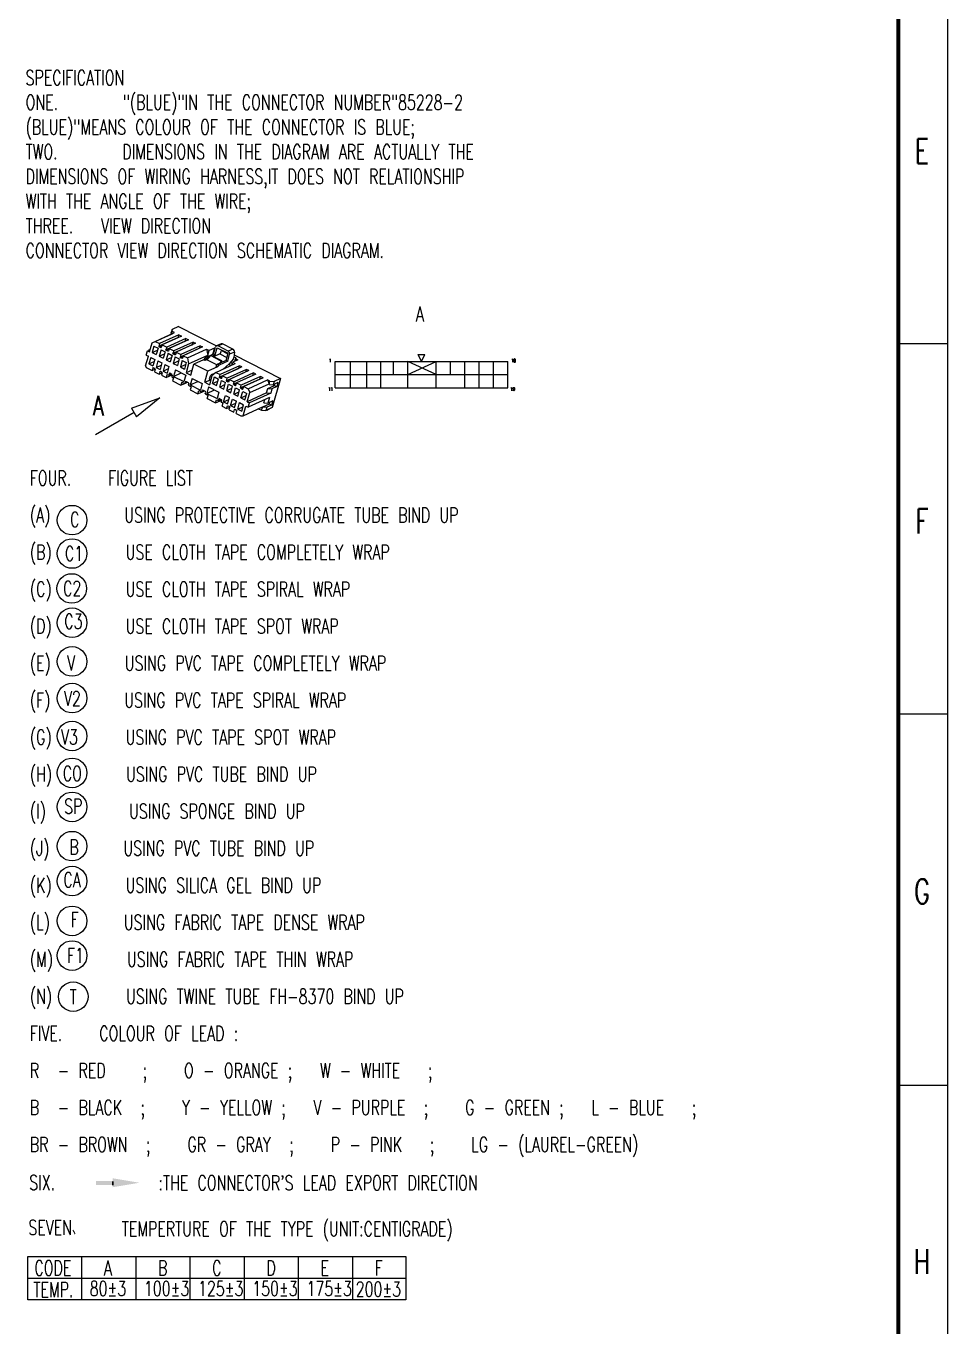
# Model space of a CAD drawing. Header units: millimetres. Extents: x 844 to 2033, y 68 to 918.
# Drawn here: x 1846.2 to 2032.8, y 342.5 to 606.1 of the extents above; entities that cross this region are included whole.
import ezdxf

# ---------------------------------------------------------------- set-up
doc = ezdxf.new("R2010")
doc.units = ezdxf.units.MM
doc.layers.add('0Filament', color=7, linetype='Continuous', lineweight=20)
doc.layers.add('2FRAME', color=2, linetype='Continuous', lineweight=70)
doc.styles.add('HZ', font='TXT', dxfattribs={"width": 0.7, "height": 4, "bigfont": 'HZTXT'})

msp = doc.modelspace()

# ---------------------------------------------------------------- hatches: boundary and pattern name
at = {"layer": '0Filament'}
msp.add_hatch(color=256, dxfattribs=at).paths.add_polyline_path([(1863.748, 372.058), (1860.342, 372.058), (1860.342, 371.282), (1863.748, 371.282)])

# ---------------------------------------------------------------- linework, layer by layer
for p, q in [((2032.817, 77.354), (2032.817, 918.354)), ((2032.815, 541.684), (2022.913, 541.684)), ((1888.307, 539.46), (1897.698, 534.664)), ((1867.543, 528.639), (1873.239, 530.773)), ((1873.239, 530.773), (1868.543, 526.907)), ((1867.543, 528.639), (1868.543, 526.907)), ((2032.817, 466.655), (2022.914, 466.655)), ((2032.843, 391.413), (2022.859, 391.413)), ((1846.518, 348.008), (1846.518, 356.776)), ((1846.518, 356.776), (1923.056, 356.776)), ((1857.488, 348.008), (1857.488, 356.776)), ((1868.458, 348.008), (1868.458, 356.776)), ((1879.428, 348.008), (1879.428, 356.776)), ((1890.398, 348.008), (1890.398, 356.776)), ((1901.368, 348.008), (1901.368, 356.776)), ((1912.338, 348.008), (1912.338, 356.776)), ((1923.056, 356.776), (1923.056, 348.008)), ((1846.518, 352.392), (1923.056, 352.392)), ((1923.056, 348.008), (1846.518, 348.008))]:
    msp.add_line(p, q, dxfattribs=at)
at = {"layer": '0Filament', "ltscale": 0.214814}
for p, q in [((1871.707, 541.901), (1875.619, 543.677)), ((1872.345, 542.177), (1876.257, 543.953)), ((1878.416, 542.248), (1874.504, 540.473)), ((1879.993, 542.045), (1876.081, 540.27)), ((1880.483, 541.795), (1876.571, 540.019)), ((1878.837, 538.862), (1882.749, 540.638)), ((1884.634, 535.902), (1888.546, 537.677)), ((1890.664, 535.994), (1886.752, 534.218)), ((1890.812, 536.52), (1886.9, 534.745)), ((1891.302, 536.27), (1887.39, 534.494)), ((1892.241, 535.79), (1888.329, 534.015)), ((1891.126, 532.587), (1895.038, 534.362)), ((1890.144, 527.115), (1894.057, 528.891))]:
    msp.add_line(p, q, dxfattribs=at)
at = {"layer": '0Filament', "ltscale": 0.214816}
for p, q in [((1877.135, 543.505), (1873.223, 541.729)), ((1877.625, 543.254), (1873.713, 541.479)), ((1876.987, 542.978), (1873.075, 541.203)), ((1878.564, 542.775), (1874.652, 540.999)), ((1879.054, 542.525), (1875.142, 540.749)), ((1879.845, 541.519), (1875.932, 539.743)), ((1881.274, 540.789), (1877.361, 539.013)), ((1881.422, 541.316), (1877.51, 539.54)), ((1881.912, 541.065), (1878, 539.29)), ((1879.089, 537.603), (1883.001, 539.379)), ((1889.235, 536.723), (1885.323, 534.948)), ((1889.383, 537.25), (1885.471, 535.474)), ((1892.093, 535.264), (1888.181, 533.488)), ((1892.731, 535.54), (1888.819, 533.765)), ((1893.522, 534.534), (1889.61, 532.759)), ((1893.67, 535.061), (1889.758, 533.285)), ((1894.16, 534.811), (1890.248, 533.035)), ((1891.467, 531.81), (1895.38, 533.586))]:
    msp.add_line(p, q, dxfattribs=at)
at = {"layer": '0Filament', "ltscale": 0.034189}
for p, q in [((1875.736, 544.622), (1875.55, 543.964)), ((1874.713, 535.497), (1874.527, 534.839)), ((1876.019, 534.83), (1875.834, 534.172)), ((1877.734, 533.955), (1877.549, 533.296)), ((1879.612, 532.996), (1879.427, 532.337)), ((1895.379, 533.471), (1895.565, 534.129)), ((1896.394, 534.072), (1896.209, 533.414)), ((1880.978, 531.545), (1881.164, 532.203)), ((1882.856, 530.586), (1883.042, 531.244)), ((1884.571, 529.71), (1884.756, 530.369)), ((1885.877, 529.043), (1886.063, 529.701)), ((1894.923, 528.851), (1894.738, 528.193))]:
    msp.add_line(p, q, dxfattribs=at)
at = {"layer": '0Filament', "ltscale": 0.014991}
msp.add_line((1875.6, 543.668), (1875.55, 543.964), dxfattribs=at)
at = {"layer": '0Filament', "ltscale": 0.027351}
for p, q in [((1875.619, 543.677), (1875.767, 544.203)), ((1876.987, 542.978), (1877.135, 543.505)), ((1873.223, 541.729), (1873.075, 541.203)), ((1873.713, 541.479), (1873.564, 540.952)), ((1875.142, 540.749), (1874.993, 540.223)), ((1879.845, 541.519), (1879.993, 542.045)), ((1881.274, 540.789), (1881.422, 541.316)), ((1876.081, 540.27), (1875.932, 539.743)), ((1877.51, 539.54), (1877.361, 539.013)), ((1878, 539.29), (1877.851, 538.763)), ((1871.838, 536.815), (1871.69, 536.288)), ((1873.267, 536.085), (1873.119, 535.559)), ((1873.757, 535.835), (1873.609, 535.308)), ((1885.323, 534.948), (1885.471, 535.474)), ((1889.235, 536.723), (1889.383, 537.25)), ((1892.093, 535.264), (1892.241, 535.79)), ((1886.752, 534.218), (1886.9, 534.745)), ((1887.242, 533.968), (1887.39, 534.494)), ((1888.181, 533.488), (1888.329, 534.015)), ((1888.671, 533.238), (1888.819, 533.765)), ((1889.61, 532.759), (1889.758, 533.285)), ((1890.1, 532.508), (1890.248, 533.035)), ((1893.522, 534.534), (1893.67, 535.061)), ((1895.38, 533.586), (1895.528, 534.112)), ((1887.286, 528.324), (1887.434, 528.85)), ((1888.225, 527.844), (1888.373, 528.371)), ((1888.715, 527.594), (1888.863, 528.121))]:
    msp.add_line(p, q, dxfattribs=at)
at = {"layer": '0Filament', "ltscale": 0.034777}
for p, q in [((1875.619, 543.677), (1876.257, 543.953)), ((1871.707, 541.901), (1872.345, 542.177))]:
    msp.add_line(p, q, dxfattribs=at)
at = {"layer": '0Filament', "ltscale": 0.071605}
for p, q in [((1877.04, 545.214), (1875.736, 544.622)), ((1897.698, 534.664), (1896.394, 534.072)), ((1896.042, 528.784), (1894.738, 528.193))]:
    msp.add_line(p, q, dxfattribs=at)
at = {"layer": '0Filament', "ltscale": 0.020395}
msp.add_line((1875.804, 544.22), (1875.736, 544.622), dxfattribs=at)
at = {"layer": '0Filament', "ltscale": 0.002009}
for p, q in [((1875.804, 544.22), (1875.767, 544.203)), ((1895.565, 534.129), (1895.528, 534.112))]:
    msp.add_line(p, q, dxfattribs=at)
at = {"layer": '0Filament', "ltscale": 0.027506}
for p, q in [((1876.257, 543.953), (1875.767, 544.203)), ((1877.135, 543.505), (1877.625, 543.254)), ((1878.564, 542.775), (1879.054, 542.525)), ((1879.993, 542.045), (1880.483, 541.795)), ((1881.422, 541.316), (1881.912, 541.065)), ((1889.873, 537), (1889.383, 537.25)), ((1891.302, 536.27), (1890.812, 536.52)), ((1894.16, 534.811), (1893.67, 535.061)), ((1895.528, 534.112), (1895.038, 534.362))]:
    msp.add_line(p, q, dxfattribs=at)
at = {"layer": '0Filament', "ltscale": 0.43274}
for p, q in [((1877.04, 545.214), (1884.748, 541.278)), ((1908.738, 532.783), (1908.738, 538.123)), ((1908.738, 538.123), (1943.707, 538.123)), ((1911.887, 532.783), (1911.887, 538.123)), ((1915.165, 532.783), (1915.165, 538.123)), ((1917.993, 532.783), (1917.993, 538.123)), ((1920.565, 535.453), (1920.565, 538.123)), ((1923.458, 532.783), (1923.458, 538.123)), ((1929.243, 535.453), (1923.458, 538.123)), ((1923.458, 535.453), (1929.243, 538.123)), ((1925.53, 539.507), (1926.914, 539.507)), ((1925.53, 539.507), (1926.222, 538.123)), ((1926.222, 538.123), (1926.914, 539.507)), ((1929.243, 532.783), (1929.243, 538.123)), ((1932.136, 535.453), (1932.136, 538.123)), ((1935.029, 532.783), (1935.029, 538.123)), ((1937.922, 532.783), (1937.922, 538.123)), ((1940.814, 532.783), (1940.814, 538.123)), ((1943.707, 532.783), (1943.707, 538.123)), ((1908.738, 535.453), (1943.707, 535.453)), ((1908.738, 532.783), (1943.707, 532.783))]:
    msp.add_line(p, q, dxfattribs=at)
at = {"layer": '0Filament', "ltscale": 0.032344}
msp.add_line((1871.328, 540.555), (1870.738, 540.288), dxfattribs=at)
at = {"layer": '0Filament', "ltscale": 0.09573}
msp.add_line((1871.188, 540.058), (1871.707, 541.901), dxfattribs=at)
at = {"layer": '0Filament', "ltscale": 0.068379}
for p, q in [((1872.079, 541.234), (1871.708, 539.918)), ((1871.436, 538.952), (1871.065, 537.636)), ((1873.682, 537.806), (1873.311, 536.489)), ((1874.325, 540.087), (1873.954, 538.771)), ((1874.937, 539.775), (1874.566, 538.458)), ((1877.183, 538.628), (1876.812, 537.312)), ((1878.5, 535.345), (1878.129, 534.029)), ((1879.786, 534.689), (1879.415, 533.372)), ((1881.868, 533.625), (1881.497, 532.309)), ((1883.154, 532.969), (1882.783, 531.652)), ((1883.957, 533.663), (1884.328, 534.979)), ((1886.202, 532.516), (1886.573, 533.832)), ((1886.815, 532.203), (1887.186, 533.52)), ((1888.244, 531.474), (1888.614, 532.79)), ((1887.601, 529.192), (1887.972, 530.508)), ((1889.06, 531.057), (1889.431, 532.373)), ((1889.846, 528.045), (1890.217, 529.362))]:
    msp.add_line(p, q, dxfattribs=at)
at = {"layer": '0Filament', "ltscale": 0.058808}
for p, q in [((1871.708, 539.918), (1872.779, 540.404)), ((1873.137, 539.188), (1874.208, 539.674)), ((1875.995, 537.729), (1877.066, 538.215)), ((1872.494, 536.906), (1873.565, 537.392)), ((1873.923, 536.177), (1874.994, 536.663)), ((1877.424, 536.999), (1878.495, 537.485)), ((1883.957, 533.663), (1885.028, 534.149)), ((1888.244, 531.474), (1889.315, 531.96)), ((1889.03, 528.462), (1890.101, 528.948))]:
    msp.add_line(p, q, dxfattribs=at)
at = {"layer": '0Filament', "ltscale": 0.045844}
for p, q in [((1872.079, 541.234), (1872.896, 540.817)), ((1873.137, 539.188), (1873.954, 538.771)), ((1877.795, 538.315), (1878.612, 537.898)), ((1873.923, 536.177), (1874.74, 535.76)), ((1874.294, 537.493), (1875.111, 537.076)), ((1877.424, 536.999), (1878.241, 536.582)), ((1884.328, 534.979), (1885.144, 534.562)), ((1885.386, 532.933), (1886.202, 532.516)), ((1887.186, 533.52), (1888.002, 533.103)), ((1888.614, 532.79), (1889.431, 532.373)), ((1886.172, 529.922), (1886.988, 529.505)), ((1886.543, 531.238), (1887.359, 530.821)), ((1888.244, 531.474), (1889.06, 531.057)), ((1889.673, 530.744), (1890.489, 530.327)), ((1890.043, 532.06), (1890.86, 531.643))]:
    msp.add_line(p, q, dxfattribs=at)
at = {"layer": '0Filament', "ltscale": 0.049281}
msp.add_line((1872.345, 542.177), (1873.223, 541.729), dxfattribs=at)
at = {"layer": '0Filament', "ltscale": 0.068378}
for p, q in [((1872.896, 540.817), (1872.525, 539.501)), ((1873.508, 540.504), (1873.137, 539.188)), ((1872.253, 538.535), (1871.882, 537.219)), ((1872.865, 538.223), (1872.494, 536.906)), ((1875.754, 539.358), (1875.383, 538.041)), ((1876.366, 539.045), (1875.995, 537.729)), ((1877.795, 538.315), (1877.424, 536.999)), ((1878.612, 537.898), (1878.241, 536.582)), ((1874.294, 537.493), (1873.923, 536.177)), ((1875.111, 537.076), (1874.74, 535.76)), ((1876.417, 536.409), (1876.046, 535.092)), ((1884.773, 533.246), (1885.144, 534.562)), ((1885.386, 532.933), (1885.757, 534.249)), ((1887.631, 531.786), (1888.002, 533.103)), ((1885.236, 531.905), (1884.865, 530.589)), ((1886.172, 529.922), (1886.543, 531.238)), ((1886.988, 529.505), (1887.359, 530.821)), ((1888.417, 528.775), (1888.788, 530.091)), ((1889.673, 530.744), (1890.043, 532.06)), ((1890.489, 530.327), (1890.86, 531.643)), ((1889.03, 528.462), (1889.401, 529.779))]:
    msp.add_line(p, q, dxfattribs=at)
at = {"layer": '0Filament', "ltscale": 0.007071}
for p, q in [((1873.131, 541.073), (1873.075, 541.203)), ((1875.989, 539.614), (1875.932, 539.743)), ((1877.418, 538.884), (1877.361, 539.013)), ((1873.7, 535.964), (1873.757, 535.835)), ((1875.775, 535.371), (1875.718, 535.5)), ((1879.122, 533.661), (1879.065, 533.791)), ((1885.38, 534.818), (1885.323, 534.948)), ((1886.809, 534.089), (1886.752, 534.218)), ((1888.238, 533.359), (1888.181, 533.488)), ((1889.667, 532.629), (1889.61, 532.759)), ((1882.552, 531.91), (1882.495, 532.039)), ((1887.377, 528.98), (1887.434, 528.85))]:
    msp.add_line(p, q, dxfattribs=at)
at = {"layer": '0Filament', "ltscale": 0.029403}
for p, q in [((1873.667, 541.316), (1873.131, 541.073)), ((1877.954, 539.127), (1877.418, 538.884))]:
    msp.add_line(p, q, dxfattribs=at)
at = {"layer": '0Filament', "ltscale": 0.018336}
for p, q in [((1873.458, 540.906), (1873.131, 541.073)), ((1877.745, 538.717), (1877.418, 538.884)), ((1882.75, 538.676), (1882.423, 538.843)), ((1884.471, 539.457), (1884.145, 539.624))]:
    msp.add_line(p, q, dxfattribs=at)
at = {"layer": '0Filament', "ltscale": 0.005882}
for p, q in [((1873.565, 540.955), (1873.458, 540.906)), ((1876.423, 539.495), (1876.316, 539.447)), ((1888.671, 533.241), (1888.564, 533.192))]:
    msp.add_line(p, q, dxfattribs=at)
at = {"layer": '0Filament', "ltscale": 0.005796}
for p, q in [((1873.564, 540.952), (1873.458, 540.906)), ((1874.993, 540.223), (1874.887, 540.177)), ((1876.422, 539.493), (1876.316, 539.447)), ((1877.851, 538.763), (1877.745, 538.717)), ((1871.838, 536.815), (1871.945, 536.861)), ((1873.267, 536.085), (1873.373, 536.131)), ((1875.269, 535.73), (1875.162, 535.683)), ((1878.535, 534.062), (1878.428, 534.016)), ((1885.813, 534.698), (1885.706, 534.652)), ((1887.242, 533.968), (1887.135, 533.922)), ((1888.671, 533.238), (1888.564, 533.192)), ((1881.964, 532.31), (1881.858, 532.264)), ((1885.312, 530.601), (1885.206, 530.555)), ((1886.944, 529.101), (1887.051, 529.147)), ((1888.373, 528.371), (1888.48, 528.417))]:
    msp.add_line(p, q, dxfattribs=at)
at = {"layer": '0Filament', "ltscale": 0.045843}
for p, q in [((1873.508, 540.504), (1874.325, 540.087)), ((1872.865, 538.223), (1873.682, 537.806)), ((1874.566, 538.458), (1875.383, 538.041)), ((1876.366, 539.045), (1877.183, 538.628)), ((1871.065, 537.636), (1871.882, 537.219)), ((1883.957, 533.663), (1884.773, 533.246)), ((1885.757, 534.249), (1886.573, 533.832)), ((1886.815, 532.203), (1887.631, 531.786)), ((1887.601, 529.192), (1888.417, 528.775)), ((1889.401, 529.779), (1890.217, 529.362))]:
    msp.add_line(p, q, dxfattribs=at)
at = {"layer": '0Filament', "ltscale": 0.052719}
for p, q in [((1873.713, 541.479), (1874.652, 540.999)), ((1876.571, 540.019), (1877.51, 539.54)), ((1878.589, 535.827), (1879.528, 535.347)), ((1887.39, 534.494), (1888.329, 534.015)), ((1888.819, 533.765), (1889.758, 533.285)), ((1887.286, 528.324), (1888.225, 527.844)), ((1888.715, 527.594), (1889.654, 527.115))]:
    msp.add_line(p, q, dxfattribs=at)
at = {"layer": '0Filament', "ltscale": 0.027352}
for p, q in [((1874.652, 540.999), (1874.504, 540.473)), ((1878.416, 542.248), (1878.564, 542.775)), ((1876.571, 540.019), (1876.422, 539.493)), ((1872.328, 536.565), (1872.18, 536.038)), ((1885.813, 534.698), (1885.961, 535.224)), ((1890.664, 535.994), (1890.812, 536.52)), ((1886.796, 528.574), (1886.944, 529.101))]:
    msp.add_line(p, q, dxfattribs=at)
at = {"layer": '0Filament', "ltscale": 0.00707}
for p, q in [((1874.56, 540.343), (1874.504, 540.473)), ((1872.271, 536.694), (1872.328, 536.565)), ((1885.818, 530.242), (1885.761, 530.371)), ((1888.806, 528.25), (1888.863, 528.121))]:
    msp.add_line(p, q, dxfattribs=at)
at = {"layer": '0Filament', "ltscale": 0.029405}
for p, q in [((1875.096, 540.586), (1874.56, 540.343)), ((1876.525, 539.857), (1875.989, 539.614)), ((1885.915, 535.061), (1885.38, 534.818)), ((1887.344, 534.332), (1886.809, 534.089)), ((1888.773, 533.602), (1888.238, 533.359)), ((1890.202, 532.872), (1889.667, 532.629))]:
    msp.add_line(p, q, dxfattribs=at)
at = {"layer": '0Filament', "ltscale": 0.052721}
for p, q in [((1875.142, 540.749), (1876.081, 540.27)), ((1885.961, 535.224), (1886.9, 534.745)), ((1882.385, 533.888), (1883.325, 533.408))]:
    msp.add_line(p, q, dxfattribs=at)
at = {"layer": '0Filament', "ltscale": 0.000609419}
for p, q in [((1876.987, 542.978), (1876.992, 542.967)), ((1893.527, 534.523), (1893.522, 534.534))]:
    msp.add_line(p, q, dxfattribs=at)
at = {"layer": '0Filament', "ltscale": 0.000608721}
for p, q in [((1878.416, 542.248), (1878.421, 542.237)), ((1889.24, 536.712), (1889.235, 536.723)), ((1890.669, 535.982), (1890.664, 535.994))]:
    msp.add_line(p, q, dxfattribs=at)
at = {"layer": '0Filament', "ltscale": 0.000608106}
for p, q in [((1879.845, 541.519), (1879.85, 541.508)), ((1892.098, 535.253), (1892.093, 535.264))]:
    msp.add_line(p, q, dxfattribs=at)
at = {"layer": '0Filament', "ltscale": 0.000608805}
msp.add_line((1881.274, 540.789), (1881.279, 540.778), dxfattribs=at)
at = {"layer": '0Filament', "ltscale": 0.064202}
for p, q in [((1882.749, 540.638), (1883.001, 539.379)), ((1878.837, 538.862), (1879.089, 537.603))]:
    msp.add_line(p, q, dxfattribs=at)
at = {"layer": '0Filament', "ltscale": 0.029798}
for p, q in [((1882.749, 540.638), (1883.28, 540.367)), ((1888.016, 537.948), (1888.546, 537.677)), ((1879.065, 533.791), (1878.535, 534.062)), ((1882.495, 532.039), (1881.964, 532.31))]:
    msp.add_line(p, q, dxfattribs=at)
at = {"layer": '0Filament', "ltscale": 0.057285}
for p, q in [((1884.323, 540.84), (1883.28, 540.367)), ((1889.059, 538.422), (1888.016, 537.948))]:
    msp.add_line(p, q, dxfattribs=at)
at = {"layer": '0Filament', "ltscale": 0.067625}
msp.add_line((1884.323, 540.84), (1883.956, 539.539), dxfattribs=at)
at = {"layer": '0Filament', "ltscale": 0.072937}
for p, q in [((1884.145, 539.624), (1884.54, 541.028)), ((1887.002, 538.165), (1887.398, 539.569))]:
    msp.add_line(p, q, dxfattribs=at)
at = {"layer": '0Filament', "ltscale": 0.008064}
msp.add_line((1884.323, 540.84), (1884.467, 540.767), dxfattribs=at)
at = {"layer": '0Filament', "ltscale": 0.074706}
for p, q in [((1884.471, 539.457), (1884.876, 540.895)), ((1886.676, 538.331), (1887.081, 539.77))]:
    msp.add_line(p, q, dxfattribs=at)
at = {"layer": '0Filament', "ltscale": 0.051281}
msp.add_line((1885.676, 541.699), (1884.742, 541.275), dxfattribs=at)
at = {"layer": '0Filament', "ltscale": 0.123776}
for p, q in [((1884.876, 540.895), (1887.081, 539.77)), ((1885.719, 538.165), (1883.514, 539.291)), ((1885.85, 538.224), (1883.645, 539.35))]:
    msp.add_line(p, q, dxfattribs=at)
at = {"layer": '0Filament', "ltscale": 0.050123}
for p, q in [((1885.072, 541.258), (1885.985, 541.673)), ((1888.026, 540.63), (1887.113, 540.216))]:
    msp.add_line(p, q, dxfattribs=at)
at = {"layer": '0Filament', "ltscale": 0.114608}
for p, q in [((1887.113, 540.216), (1885.072, 541.258)), ((1888.026, 540.63), (1885.985, 541.673))]:
    msp.add_line(p, q, dxfattribs=at)
at = {"layer": '0Filament', "ltscale": 0.013681}
msp.add_line((1885.736, 540.456), (1885.7, 540.185), dxfattribs=at)
at = {"layer": '0Filament', "ltscale": 0.074931}
msp.add_line((1885.725, 540.376), (1887.06, 539.694), dxfattribs=at)
at = {"layer": '0Filament', "ltscale": 0.102568}
msp.add_line((1870.384, 537.206), (1870.94, 539.181), dxfattribs=at)
at = {"layer": '0Filament', "ltscale": 0.045585}
for p, q in [((1870.491, 539.41), (1870.738, 540.288)), ((1894.897, 531.759), (1895.144, 532.637)), ((1895.974, 532.58), (1895.727, 531.703)), ((1891.15, 528.86), (1891.397, 529.738))]:
    msp.add_line(p, q, dxfattribs=at)
at = {"layer": '0Filament', "ltscale": 0.025213}
for p, q in [((1870.491, 539.41), (1870.94, 539.181)), ((1870.738, 540.288), (1871.188, 540.058)), ((1890.701, 529.09), (1891.15, 528.86)), ((1895.439, 529.518), (1895.888, 529.289))]:
    msp.add_line(p, q, dxfattribs=at)
at = {"layer": '0Filament', "ltscale": 0.05881}
for p, q in [((1871.065, 537.636), (1872.136, 538.122)), ((1874.566, 538.458), (1875.637, 538.944)), ((1885.386, 532.933), (1886.457, 533.419)), ((1886.815, 532.203), (1887.886, 532.69)), ((1886.172, 529.922), (1887.243, 530.408)), ((1889.673, 530.744), (1890.744, 531.23)), ((1887.601, 529.192), (1888.672, 529.678))]:
    msp.add_line(p, q, dxfattribs=at)
at = {"layer": '0Filament', "ltscale": 0.045842}
for p, q in [((1871.436, 538.952), (1872.253, 538.535)), ((1871.708, 539.918), (1872.525, 539.501)), ((1874.937, 539.775), (1875.754, 539.358)), ((1872.494, 536.906), (1873.311, 536.489)), ((1875.995, 537.729), (1876.812, 537.312)), ((1887.972, 530.508), (1888.788, 530.091)), ((1889.03, 528.462), (1889.846, 528.045))]:
    msp.add_line(p, q, dxfattribs=at)
at = {"layer": '0Filament', "ltscale": 0.018338}
for p, q in [((1874.887, 540.177), (1874.56, 540.343)), ((1876.316, 539.447), (1875.989, 539.614)), ((1882.405, 538.29), (1882.078, 538.457)), ((1887.002, 538.165), (1886.676, 538.331)), ((1888.732, 538.589), (1889.059, 538.422)), ((1871.945, 536.861), (1872.271, 536.694)), ((1873.373, 536.131), (1873.7, 535.964)), ((1884.936, 536.997), (1884.609, 537.164)), ((1885.281, 537.383), (1884.954, 537.55)), ((1885.706, 534.652), (1885.38, 534.818)), ((1887.135, 533.922), (1886.809, 534.089)), ((1888.564, 533.192), (1888.238, 533.359)), ((1889.993, 532.462), (1889.667, 532.629)), ((1887.051, 529.147), (1887.377, 528.98)), ((1888.48, 528.417), (1888.806, 528.25))]:
    msp.add_line(p, q, dxfattribs=at)
at = {"layer": '0Filament', "ltscale": 0.00588}
for p, q in [((1874.994, 540.225), (1874.887, 540.177)), ((1885.813, 534.7), (1885.706, 534.652)), ((1887.242, 533.97), (1887.135, 533.922)), ((1890.1, 532.511), (1889.993, 532.462))]:
    msp.add_line(p, q, dxfattribs=at)
at = {"layer": '0Filament', "ltscale": 0.005881}
msp.add_line((1877.852, 538.766), (1877.745, 538.717), dxfattribs=at)
at = {"layer": '0Filament', "ltscale": 0.04699}
msp.add_line((1878, 539.29), (1878.837, 538.862), dxfattribs=at)
at = {"layer": '0Filament', "ltscale": 0.105414}
for p, q in [((1882.078, 538.457), (1880.158, 537.585)), ((1884.936, 536.997), (1883.016, 536.126))]:
    msp.add_line(p, q, dxfattribs=at)
at = {"layer": '0Filament', "ltscale": 0.025904}
for p, q in [((1882.423, 538.843), (1882.078, 538.457)), ((1883.112, 538.84), (1882.766, 538.454))]:
    msp.add_line(p, q, dxfattribs=at)
at = {"layer": '0Filament', "ltscale": 0.025903}
for p, q in [((1882.75, 538.676), (1882.405, 538.29)), ((1884.954, 537.55), (1884.609, 537.164)), ((1885.281, 537.383), (1884.936, 536.997))]:
    msp.add_line(p, q, dxfattribs=at)
at = {"layer": '0Filament', "ltscale": 0.01987}
msp.add_line((1882.766, 538.454), (1882.405, 538.29), dxfattribs=at)
at = {"layer": '0Filament', "ltscale": 0.094519}
for p, q in [((1884.145, 539.624), (1882.423, 538.843)), ((1887.002, 538.165), (1885.281, 537.383))]:
    msp.add_line(p, q, dxfattribs=at)
at = {"layer": '0Filament', "ltscale": 0.019872}
for p, q in [((1883.112, 538.84), (1882.75, 538.676)), ((1885.316, 537.714), (1884.954, 537.55))]:
    msp.add_line(p, q, dxfattribs=at)
at = {"layer": '0Filament', "ltscale": 0.115485}
msp.add_line((1884.823, 537.404), (1882.766, 538.454), dxfattribs=at)
at = {"layer": '0Filament', "ltscale": 0.051322}
msp.add_line((1883.001, 539.379), (1883.28, 540.367), dxfattribs=at)
at = {"layer": '0Filament', "ltscale": 0.030221}
for p, q in [((1883.514, 539.291), (1883.112, 538.84)), ((1885.719, 538.165), (1885.316, 537.714))]:
    msp.add_line(p, q, dxfattribs=at)
at = {"layer": '0Filament', "ltscale": 0.00716}
for p, q in [((1883.645, 539.35), (1883.514, 539.291)), ((1885.85, 538.224), (1885.719, 538.165))]:
    msp.add_line(p, q, dxfattribs=at)
at = {"layer": '0Filament', "ltscale": 0.030122}
msp.add_line((1884.471, 539.457), (1883.923, 539.208), dxfattribs=at)
at = {"layer": '0Filament', "ltscale": 0.067138}
msp.add_line((1885.383, 539.642), (1884.161, 539.087), dxfattribs=at)
at = {"layer": '0Filament', "ltscale": 0.023647}
msp.add_line((1885.747, 537.91), (1885.316, 537.714), dxfattribs=at)
at = {"layer": '0Filament', "ltscale": 0.019928}
msp.add_line((1885.634, 539.952), (1885.383, 539.642), dxfattribs=at)
at = {"layer": '0Filament', "ltscale": 0.081558}
msp.add_line((1885.383, 539.642), (1886.836, 538.9), dxfattribs=at)
at = {"layer": '0Filament', "ltscale": 0.01214}
for p, q in [((1885.634, 539.952), (1885.7, 540.185)), ((1888.165, 538.659), (1888.231, 538.893))]:
    msp.add_line(p, q, dxfattribs=at)
at = {"layer": '0Filament', "ltscale": 0.051}
msp.add_line((1886.676, 538.331), (1885.747, 537.91), dxfattribs=at)
at = {"layer": '0Filament', "ltscale": 0.016533}
msp.add_line((1885.85, 538.224), (1885.747, 537.91), dxfattribs=at)
at = {"layer": '0Filament', "ltscale": 0.066593}
msp.add_line((1888.165, 538.659), (1887.328, 537.623), dxfattribs=at)
at = {"layer": '0Filament', "ltscale": 0.053937}
msp.add_line((1888.38, 540.015), (1887.398, 539.569), dxfattribs=at)
at = {"layer": '0Filament', "ltscale": 0.021432}
msp.add_line((1887.955, 537.732), (1887.573, 537.927), dxfattribs=at)
at = {"layer": '0Filament', "ltscale": 0.030493}
msp.add_line((1887.85, 537.361), (1888.016, 537.948), dxfattribs=at)
at = {"layer": '0Filament', "ltscale": 0.056592}
msp.add_line((1888.38, 540.015), (1888.231, 538.893), dxfattribs=at)
at = {"layer": '0Filament', "ltscale": 0.018434}
msp.add_line((1888.257, 539.083), (1888.585, 538.915), dxfattribs=at)
at = {"layer": '0Filament', "ltscale": 0.042221}
msp.add_line((1888.585, 538.915), (1888.356, 538.103), dxfattribs=at)
at = {"layer": '0Filament', "ltscale": 0.017929}
msp.add_line((1888.585, 538.915), (1888.732, 538.589), dxfattribs=at)
at = {"layer": '0Filament', "ltscale": 0.018765}
msp.add_line((1888.732, 538.589), (1888.631, 538.227), dxfattribs=at)
at = {"layer": '0Filament', "ltscale": 0.017676}
msp.add_line((1870.384, 537.206), (1870.526, 536.883), dxfattribs=at)
at = {"layer": '0Filament', "ltscale": 0.065326}
msp.add_line((1870.526, 536.883), (1871.69, 536.288), dxfattribs=at)
at = {"layer": '0Filament', "ltscale": 0.034779}
for p, q in [((1871.69, 536.288), (1872.323, 536.576)), ((1873.119, 535.559), (1873.752, 535.846)), ((1886.796, 528.574), (1887.429, 528.862)), ((1889.654, 527.115), (1890.144, 527.115))]:
    msp.add_line(p, q, dxfattribs=at)
at = {"layer": '0Filament', "ltscale": 0.05272}
msp.add_line((1872.18, 536.038), (1873.119, 535.559), dxfattribs=at)
at = {"layer": '0Filament', "ltscale": 0.051573}
for p, q in [((1873.609, 535.308), (1874.527, 534.839)), ((1885.877, 529.043), (1886.796, 528.574))]:
    msp.add_line(p, q, dxfattribs=at)
at = {"layer": '0Filament', "ltscale": 0.067787}
msp.add_line((1874.527, 534.839), (1875.762, 535.4), dxfattribs=at)
at = {"layer": '0Filament', "ltscale": 0.019484}
for p, q in [((1874.713, 535.497), (1875.06, 535.32)), ((1875.672, 535.008), (1876.019, 534.83)), ((1884.756, 530.369), (1885.103, 530.191)), ((1885.716, 529.879), (1886.063, 529.701))]:
    msp.add_line(p, q, dxfattribs=at)
at = {"layer": '0Filament', "ltscale": 0.018866}
for p, q in [((1875.162, 535.683), (1875.06, 535.32)), ((1885.103, 530.191), (1885.206, 530.555))]:
    msp.add_line(p, q, dxfattribs=at)
at = {"layer": '0Filament', "ltscale": 0.029366}
for p, q in [((1875.06, 535.32), (1875.595, 535.563)), ((1878.326, 533.652), (1878.861, 533.895)), ((1881.756, 531.901), (1882.29, 532.144)), ((1885.103, 530.191), (1885.638, 530.434))]:
    msp.add_line(p, q, dxfattribs=at)
at = {"layer": '0Filament', "ltscale": 0.025215}
for p, q in [((1875.718, 535.5), (1875.269, 535.73)), ((1896.49, 533.248), (1896.939, 533.018)), ((1885.761, 530.371), (1885.312, 530.601))]:
    msp.add_line(p, q, dxfattribs=at)
at = {"layer": '0Filament', "ltscale": 0.018868}
for p, q in [((1875.775, 535.371), (1875.672, 535.008)), ((1881.756, 531.901), (1881.858, 532.264)), ((1885.716, 529.879), (1885.818, 530.242))]:
    msp.add_line(p, q, dxfattribs=at)
at = {"layer": '0Filament', "ltscale": 0.085718}
for p, q in [((1876.046, 535.092), (1877.608, 535.801)), ((1879.415, 533.372), (1880.976, 534.081))]:
    msp.add_line(p, q, dxfattribs=at)
at = {"layer": '0Filament', "ltscale": 0.116899}
for p, q in [((1876.417, 536.409), (1878.5, 535.345)), ((1882.783, 531.652), (1884.865, 530.589))]:
    msp.add_line(p, q, dxfattribs=at)
at = {"layer": '0Filament', "ltscale": 0.092272}
msp.add_line((1879.089, 537.603), (1878.589, 535.827), dxfattribs=at)
at = {"layer": '0Filament', "ltscale": 0.067629}
msp.add_line((1879.82, 536.386), (1878.589, 535.827), dxfattribs=at)
at = {"layer": '0Filament', "ltscale": 0.116243}
msp.add_line((1879.528, 535.347), (1880.158, 537.585), dxfattribs=at)
at = {"layer": '0Filament', "ltscale": 0.160451}
msp.add_line((1883.016, 536.126), (1880.158, 537.585), dxfattribs=at)
at = {"layer": '0Filament', "ltscale": 0.116244}
msp.add_line((1882.385, 533.888), (1883.016, 536.126), dxfattribs=at)
at = {"layer": '0Filament', "ltscale": 0.092273}
msp.add_line((1883.825, 535.185), (1883.325, 533.408), dxfattribs=at)
at = {"layer": '0Filament', "ltscale": 0.04101}
msp.add_line((1883.803, 535.488), (1884.55, 535.827), dxfattribs=at)
at = {"layer": '0Filament', "ltscale": 0.054054}
msp.add_line((1884.634, 535.902), (1883.825, 535.185), dxfattribs=at)
at = {"layer": '0Filament', "ltscale": 0.046988}
msp.add_line((1884.634, 535.902), (1885.471, 535.474), dxfattribs=at)
at = {"layer": '0Filament', "ltscale": 0.214815}
msp.add_line((1889.873, 537), (1885.961, 535.224), dxfattribs=at)
at = {"layer": '0Filament', "ltscale": 0.082202}
msp.add_line((1887.328, 537.623), (1886.077, 536.556), dxfattribs=at)
at = {"layer": '0Filament', "ltscale": 0.026143}
msp.add_line((1887.668, 537.278), (1887.202, 537.516), dxfattribs=at)
at = {"layer": '0Filament', "ltscale": 0.027507}
msp.add_line((1892.731, 535.54), (1892.241, 535.79), dxfattribs=at)
at = {"layer": '0Filament', "ltscale": 0.09627}
for p, q in [((1875.834, 534.172), (1877.549, 533.296)), ((1882.856, 530.586), (1884.571, 529.71))]:
    msp.add_line(p, q, dxfattribs=at)
at = {"layer": '0Filament', "ltscale": 0.1169}
for p, q in [((1876.046, 535.092), (1878.129, 534.029)), ((1879.415, 533.372), (1881.497, 532.309)), ((1879.786, 534.689), (1881.868, 533.625)), ((1883.154, 532.969), (1885.236, 531.905))]:
    msp.add_line(p, q, dxfattribs=at)
at = {"layer": '0Filament', "ltscale": 0.072225}
for p, q in [((1877.549, 533.296), (1878.864, 533.893)), ((1880.978, 531.545), (1882.293, 532.142))]:
    msp.add_line(p, q, dxfattribs=at)
at = {"layer": '0Filament', "ltscale": 0.033237}
for p, q in [((1877.734, 533.955), (1878.326, 533.652)), ((1879.02, 533.298), (1879.612, 532.996)), ((1881.164, 532.203), (1881.756, 531.901)), ((1882.45, 531.547), (1883.042, 531.244))]:
    msp.add_line(p, q, dxfattribs=at)
at = {"layer": '0Filament', "ltscale": 0.018867}
for p, q in [((1878.428, 534.016), (1878.326, 533.652)), ((1879.122, 533.661), (1879.02, 533.298)), ((1882.45, 531.547), (1882.552, 531.91))]:
    msp.add_line(p, q, dxfattribs=at)
at = {"layer": '0Filament', "ltscale": 0.060866}
msp.add_line((1882.385, 533.888), (1883.494, 534.391), dxfattribs=at)
at = {"layer": '0Filament', "ltscale": 0.011182}
msp.add_line((1883.494, 534.391), (1883.295, 534.493), dxfattribs=at)
at = {"layer": '0Filament', "ltscale": 0.005795}
msp.add_line((1890.1, 532.508), (1889.993, 532.462), dxfattribs=at)
at = {"layer": '0Filament', "ltscale": 0.049282}
msp.add_line((1890.248, 533.035), (1891.126, 532.587), dxfattribs=at)
at = {"layer": '0Filament', "ltscale": 0.042425}
msp.add_line((1891.126, 532.587), (1891.467, 531.81), dxfattribs=at)
at = {"layer": '0Filament', "ltscale": 0.042426}
msp.add_line((1895.038, 534.362), (1895.38, 533.586), dxfattribs=at)
at = {"layer": '0Filament', "ltscale": 0.073893}
for p, q in [((1895.144, 532.637), (1896.49, 533.248)), ((1894.093, 528.907), (1895.439, 529.518))]:
    msp.add_line(p, q, dxfattribs=at)
at = {"layer": '0Filament', "ltscale": 0.041588}
for p, q in [((1895.144, 532.637), (1895.974, 532.58)), ((1895.379, 533.471), (1896.209, 533.414)), ((1895.565, 534.129), (1896.394, 534.072)), ((1894.897, 531.759), (1895.727, 531.703)), ((1894.093, 528.907), (1894.923, 528.851)), ((1894.328, 529.741), (1895.158, 529.684))]:
    msp.add_line(p, q, dxfattribs=at)
at = {"layer": '0Filament', "ltscale": 0.052988}
msp.add_line((1896.939, 533.018), (1895.974, 532.58), dxfattribs=at)
at = {"layer": '0Filament', "ltscale": 0.305424}
msp.add_line((1897.698, 534.664), (1896.042, 528.784), dxfattribs=at)
at = {"layer": '0Filament', "ltscale": 0.052987}
for p, q in [((1897.174, 533.852), (1896.209, 533.414)), ((1896.123, 530.122), (1895.158, 529.684)), ((1895.888, 529.289), (1894.923, 528.851))]:
    msp.add_line(p, q, dxfattribs=at)
at = {"layer": '0Filament', "ltscale": 0.017504}
for p, q in [((1896.49, 533.248), (1896.585, 533.585)), ((1895.439, 529.518), (1895.534, 529.855))]:
    msp.add_line(p, q, dxfattribs=at)
at = {"layer": '0Filament', "ltscale": 0.043305}
msp.add_line((1897.174, 533.852), (1896.939, 533.018), dxfattribs=at)
at = {"layer": '0Filament', "ltscale": 0.0871}
msp.add_line((1879.427, 532.337), (1880.978, 531.545), dxfattribs=at)
at = {"layer": '0Filament', "ltscale": 0.085717}
msp.add_line((1882.783, 531.652), (1884.344, 532.361), dxfattribs=at)
at = {"layer": '0Filament', "ltscale": 0.067786}
msp.add_line((1884.571, 529.71), (1885.805, 530.271), dxfattribs=at)
at = {"layer": '0Filament', "ltscale": 0.095729}
msp.add_line((1890.948, 529.967), (1891.467, 531.81), dxfattribs=at)
at = {"layer": '0Filament', "ltscale": 0.216823}
msp.add_line((1894.897, 531.759), (1890.948, 529.967), dxfattribs=at)
at = {"layer": '0Filament', "ltscale": 0.025214}
msp.add_line((1890.948, 529.967), (1891.397, 529.738), dxfattribs=at)
at = {"layer": '0Filament', "ltscale": 0.237729}
for p, q in [((1895.479, 530.825), (1891.15, 528.86)), ((1895.727, 531.703), (1891.397, 529.738))]:
    msp.add_line(p, q, dxfattribs=at)
at = {"layer": '0Filament', "ltscale": 0.033459}
msp.add_line((1894.328, 529.741), (1894.51, 530.385), dxfattribs=at)
at = {"layer": '0Filament', "ltscale": 0.059261}
msp.add_line((1895.479, 530.825), (1895.158, 529.684), dxfattribs=at)
at = {"layer": '0Filament', "ltscale": 0.043307}
msp.add_line((1896.123, 530.122), (1895.888, 529.289), dxfattribs=at)
at = {"layer": '0Filament', "ltscale": 0.102567}
msp.add_line((1890.144, 527.115), (1890.701, 529.09), dxfattribs=at)
at = {"layer": '0Filament', "ltscale": 0.030987}
msp.add_line((1893.276, 528.536), (1893.828, 528.255), dxfattribs=at)
at = {"layer": '0Filament', "ltscale": 0.022794}
msp.add_line((1893.952, 528.693), (1893.828, 528.255), dxfattribs=at)
at = {"layer": '0Filament', "ltscale": 0.045584}
msp.add_line((1893.828, 528.255), (1894.738, 528.193), dxfattribs=at)
at = {"layer": '0Filament', "ltscale": 0.002423}
msp.add_line((1893.952, 528.693), (1893.995, 528.671), dxfattribs=at)
at = {"layer": '0Filament', "ltscale": 0.002548}
msp.add_line((1893.981, 528.691), (1894.031, 528.688), dxfattribs=at)
at = {"layer": '0Filament', "ltscale": 0.011396}
msp.add_line((1893.995, 528.671), (1894.057, 528.891), dxfattribs=at)
at = {"layer": '0Filament', "ltscale": 0.011397}
msp.add_line((1894.031, 528.688), (1894.093, 528.907), dxfattribs=at)
at = {"layer": '0Filament', "ltscale": 0.003742}
msp.add_line((1894.91, 528.207), (1894.844, 528.241), dxfattribs=at)
at = {"layer": '0Filament', "ltscale": 0.003153}
msp.add_line((1894.91, 528.207), (1894.907, 528.27), dxfattribs=at)
at = {"layer": '0Filament', "ltscale": 0.028643}
msp.add_line((1895.432, 528.443), (1894.91, 528.207), dxfattribs=at)
at = {"layer": '0Filament', "ltscale": 0.003828}
msp.add_line((1895.453, 528.517), (1895.432, 528.443), dxfattribs=at)
at = {"layer": '0Filament'}
msp.add_lwpolyline([(1868.043, 527.773), (1860.244, 523.27)], dxfattribs=at)
msp.add_lwpolyline([(1863.748, 371.965), (1863.748, 371.965), (1863.748, 371.224), (1863.748, 371.224)], close=True, dxfattribs=at)
for centre in [(1855.491, 505.963), (1855.491, 499.204), (1855.421, 492.119), (1855.491, 485.184), (1855.491, 477.337), (1855.491, 469.915), (1855.491, 462.229), (1855.491, 454.755), (1855.491, 447.864), (1855.491, 439.912), (1855.491, 432.845), (1855.491, 424.76), (1855.491, 417.736), (1855.732, 409.415)]:
    msp.add_circle(centre, 3, dxfattribs=at)
for centre, major_axis, ratio, start_param, end_param in [((1884.948, 540.82), (0.207, -0.455), 0.8196667, 3.1416659, 3.9126444), ((1884.948, 540.82), (0.207, -0.455), 0.8196667, 2.3418481, 3.1416659), ((1885.931, 541.265), (0.299, -0.408), 0.694756, 2.1970532, 2.9968569), ((1887.972, 540.223), (0.299, -0.408), 0.694756, 0.6262568, 2.1970532), ((1886.99, 539.777), (0.207, -0.455), 0.8196667, 0.7710518, 2.3418481), ((1883.649, 534.94), (-0.284, -0.557), 0.3992069, 3.6062114, 6.2831068), ((1883.649, 534.94), (-0.284, -0.557), 0.3992069, 6.2831068, 6.7478042)]:
    msp.add_ellipse(centre, major_axis=major_axis, ratio=ratio, start_param=start_param, end_param=end_param, dxfattribs=at)
msp.add_solid([(1863.748, 372.614), (1869.148, 371.714), (1863.748, 370.814)], dxfattribs=at)
at = {"layer": '2FRAME', "lineweight": 70}
msp.add_line((2022.817, 87.354), (2022.817, 908.354), dxfattribs=at)

# ---------------------------------------------------------------- texts
at = {"layer": '0Filament', "ltscale": 0.43274, "style": 'HZ', "width": 0.67}
for s, height, p in [('1', 0.702, (1907.51, 537.941)), ('10', 0.7024, (1944.373, 537.941)), ('11', 0.7024, (1907.359, 532.167)), ('19', 0.7024, (1944.222, 532.167))]:
    msp.add_text(s, height=height, dxfattribs=at).set_placement(p)
at = {"layer": '0Filament', "style": 'HZ', "width": 0.7}
for s, p in [('SIX.', (1846.826, 370.24)), (":THE CONNECTOR'S LEAD EXPORT DIRECTION", (1872.994, 370.195)), ('SEVEN、', (1846.656, 361.128)), ('TEMPERTURE OF THE TYPE (UNIT:CENTIGRADE)', (1865.556, 360.857))]:
    msp.add_text(s, height=3, dxfattribs=at).set_placement(p)
at = {"layer": '0Filament', "style": 'HZ'}
for s, insert, char_height, width, attachment_point in [('SPECIFICATION\\PONE.       "(BLUE)"IN THE CONNECTOR NUMBER"85228-2\\P(BLUE)"MEANS COLOUR OF THE CONNECTOR IS BLUE;\\PTWO.       DIMENSIONS IN THE DIAGRAM ARE ACTUALLY THE  \\PDIMENSIONS OF WIRING HARNESS,IT DOES NOT RELATIONSHIP\\PWITH THE ANGLE OF THE WIRE;\\PTHREE.   VIEW DIRECTION\\PCONNECTOR VIEW DIRECTION SCHEMATIC DIAGRAM.', (1846.087, 597.118), 3, 276.6002, 1), ('E', (2027.599, 580.732), 5, 50, 5), ('A ', (1925.101, 549.242), 3, 150, 1), ('A', (1859.723, 531.165), 4, 18.7219, 1), ('C', (1855.084, 507.604), 3, 150, 1), ('F', (2027.599, 505.732), 5, 50, 5), ('C1', (1854.059, 500.711), 3, 150, 1), ('C2', (1853.672, 493.621), 3, 150, 1), ('C3', (1853.927, 486.964), 3, 150, 1), ('V', (1854.488, 478.522), 3, 150, 1), ('V2', (1853.851, 471.315), 3, 150, 1), ('V3', (1853.247, 463.53), 3, 150, 1), ('CO', (1853.626, 456.148), 3, 150, 1), ('SP', (1853.902, 449.489), 3, 150, 1), ('B', (1854.965, 441.234), 3, 150, 1), ('CA', (1853.745, 434.581), 3, 150, 1), ('G', (2027.599, 430.732), 5, 50, 5), ('F', (1855.191, 426.527), 3, 150, 1), ('F1', (1854.475, 419.251), 3, 150, 1), ('T', (1855.009, 410.895), 3, 150, 1), ('CODE', (1847.858, 355.941), 3, 18.7219, 1), ('A', (1861.928, 355.941), 3, 18.7219, 1), ('B', (1872.897, 355.941), 3, 18.7219, 1), ('C', (1883.867, 355.941), 3, 18.7219, 1), ('D', (1894.837, 355.941), 3, 18.7219, 1), ('E', (1905.807, 355.941), 3, 18.7219, 1), ('F', (1916.777, 355.941), 3, 18.7219, 1), ('H', (2027.599, 355.732), 5, 50, 5), ('TEMP.', (1847.668, 351.557), 3, 18.7219, 1), ('80{\\F|c134;±3}', (1859.077, 351.776), 3, 18.7219, 1), ('100±3', (1870.047, 351.776), 3, 18.7219, 1), ('125±3', (1881.016, 351.776), 3, 18.7219, 1), ('150±3', (1891.986, 351.776), 3, 18.7219, 1), ('175±3', (1902.956, 351.776), 3, 18.7219, 1), ('200±3', (1912.939, 351.666), 3, 18.7219, 1)]:
    msp.add_mtext(s, dxfattribs=dict(at, insert=insert, char_height=char_height, width=width, attachment_point=attachment_point))
at = {"layer": '0Filament', "insert": (1846.945, 515.995), "char_height": 3, "width": 179.02889, "attachment_point": 1, "line_spacing_factor": 1.5, "style": 'HZ'}
msp.add_mtext('FOUR.    FIGURE LIST\\P(A)        USING PROTECTIVE CORRUGATE TUBE BIND UP\\P(B)        USE CLOTH TAPE COMPLETELY WRAP\\P(C)        USE CLOTH TAPE SPIRAL WRAP \\P(D)        USE CLOTH TAPE SPOT WRAP \\P(E)        USING PVC TAPE COMPLETELY WRAP \\P(F)        USING PVC TAPE SPIRAL WRAP \\P(G)        USING PVC TAPE SPOT WRAP \\P(H)        USING PVC TUBE BIND UP \\P(I)         USING SPONGE BIND UP \\P(J)        USING PVC TUBE BIND UP\\P(K)        USING SILICA GEL BIND UP\\P(L)        USING FABRIC TAPE DENSE WRAP\\P(M)        USING FABRIC TAPE THIN WRAP\\P(N)        USING TWINE TUBE FH-8370 BIND UP\\PFIVE.    COLOUR OF LEAD : \\PR  - RED    ;    O - ORANGE ;   W - WHITE   ;\\PB  - BLACK  ;    Y - YELLOW ;   V - PURPLE  ;    G - GREEN ;   L - BLUE   ; \\PBR - BROWN  ;    GR - GRAY  ;    P - PINK   ;    LG - (LAUREL-GREEN)', dxfattribs=at)

doc.saveas('drawing.dxf')
